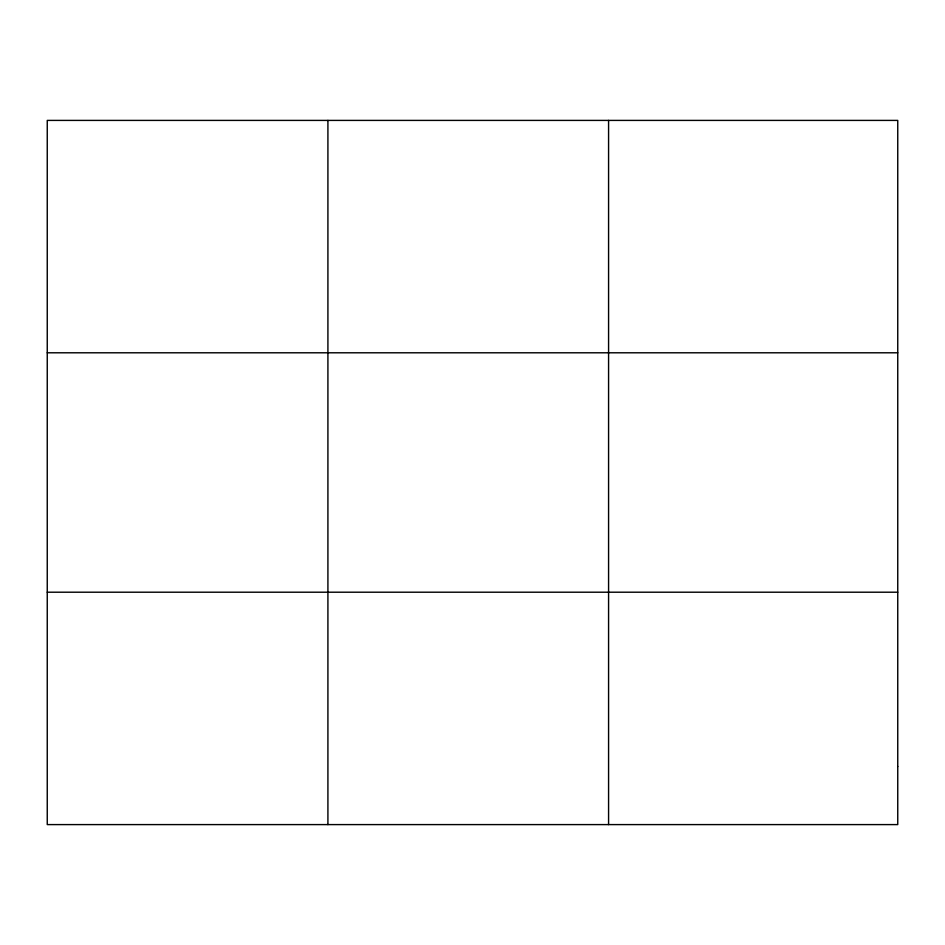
<?xml version="1.0" encoding="UTF-8"?>
<svg xmlns="http://www.w3.org/2000/svg" width="945" height="945" viewBox="0 0 945 945"><rect width="100%" height="100%" fill="white"/><g stroke="black" fill="none" stroke-linecap="round" stroke-linejoin="round"><path stroke-width="1.42" d="M327.915 120.405L327.915 824.595M608.58 120.405L608.58 824.595M47.25 352.792L897.75 352.792M47.25 592.208L897.75 592.208M897.75 766.501L897.75 824.595L47.25 824.595L47.25 120.405L897.75 120.405L897.75 766.501"/></g></svg>
